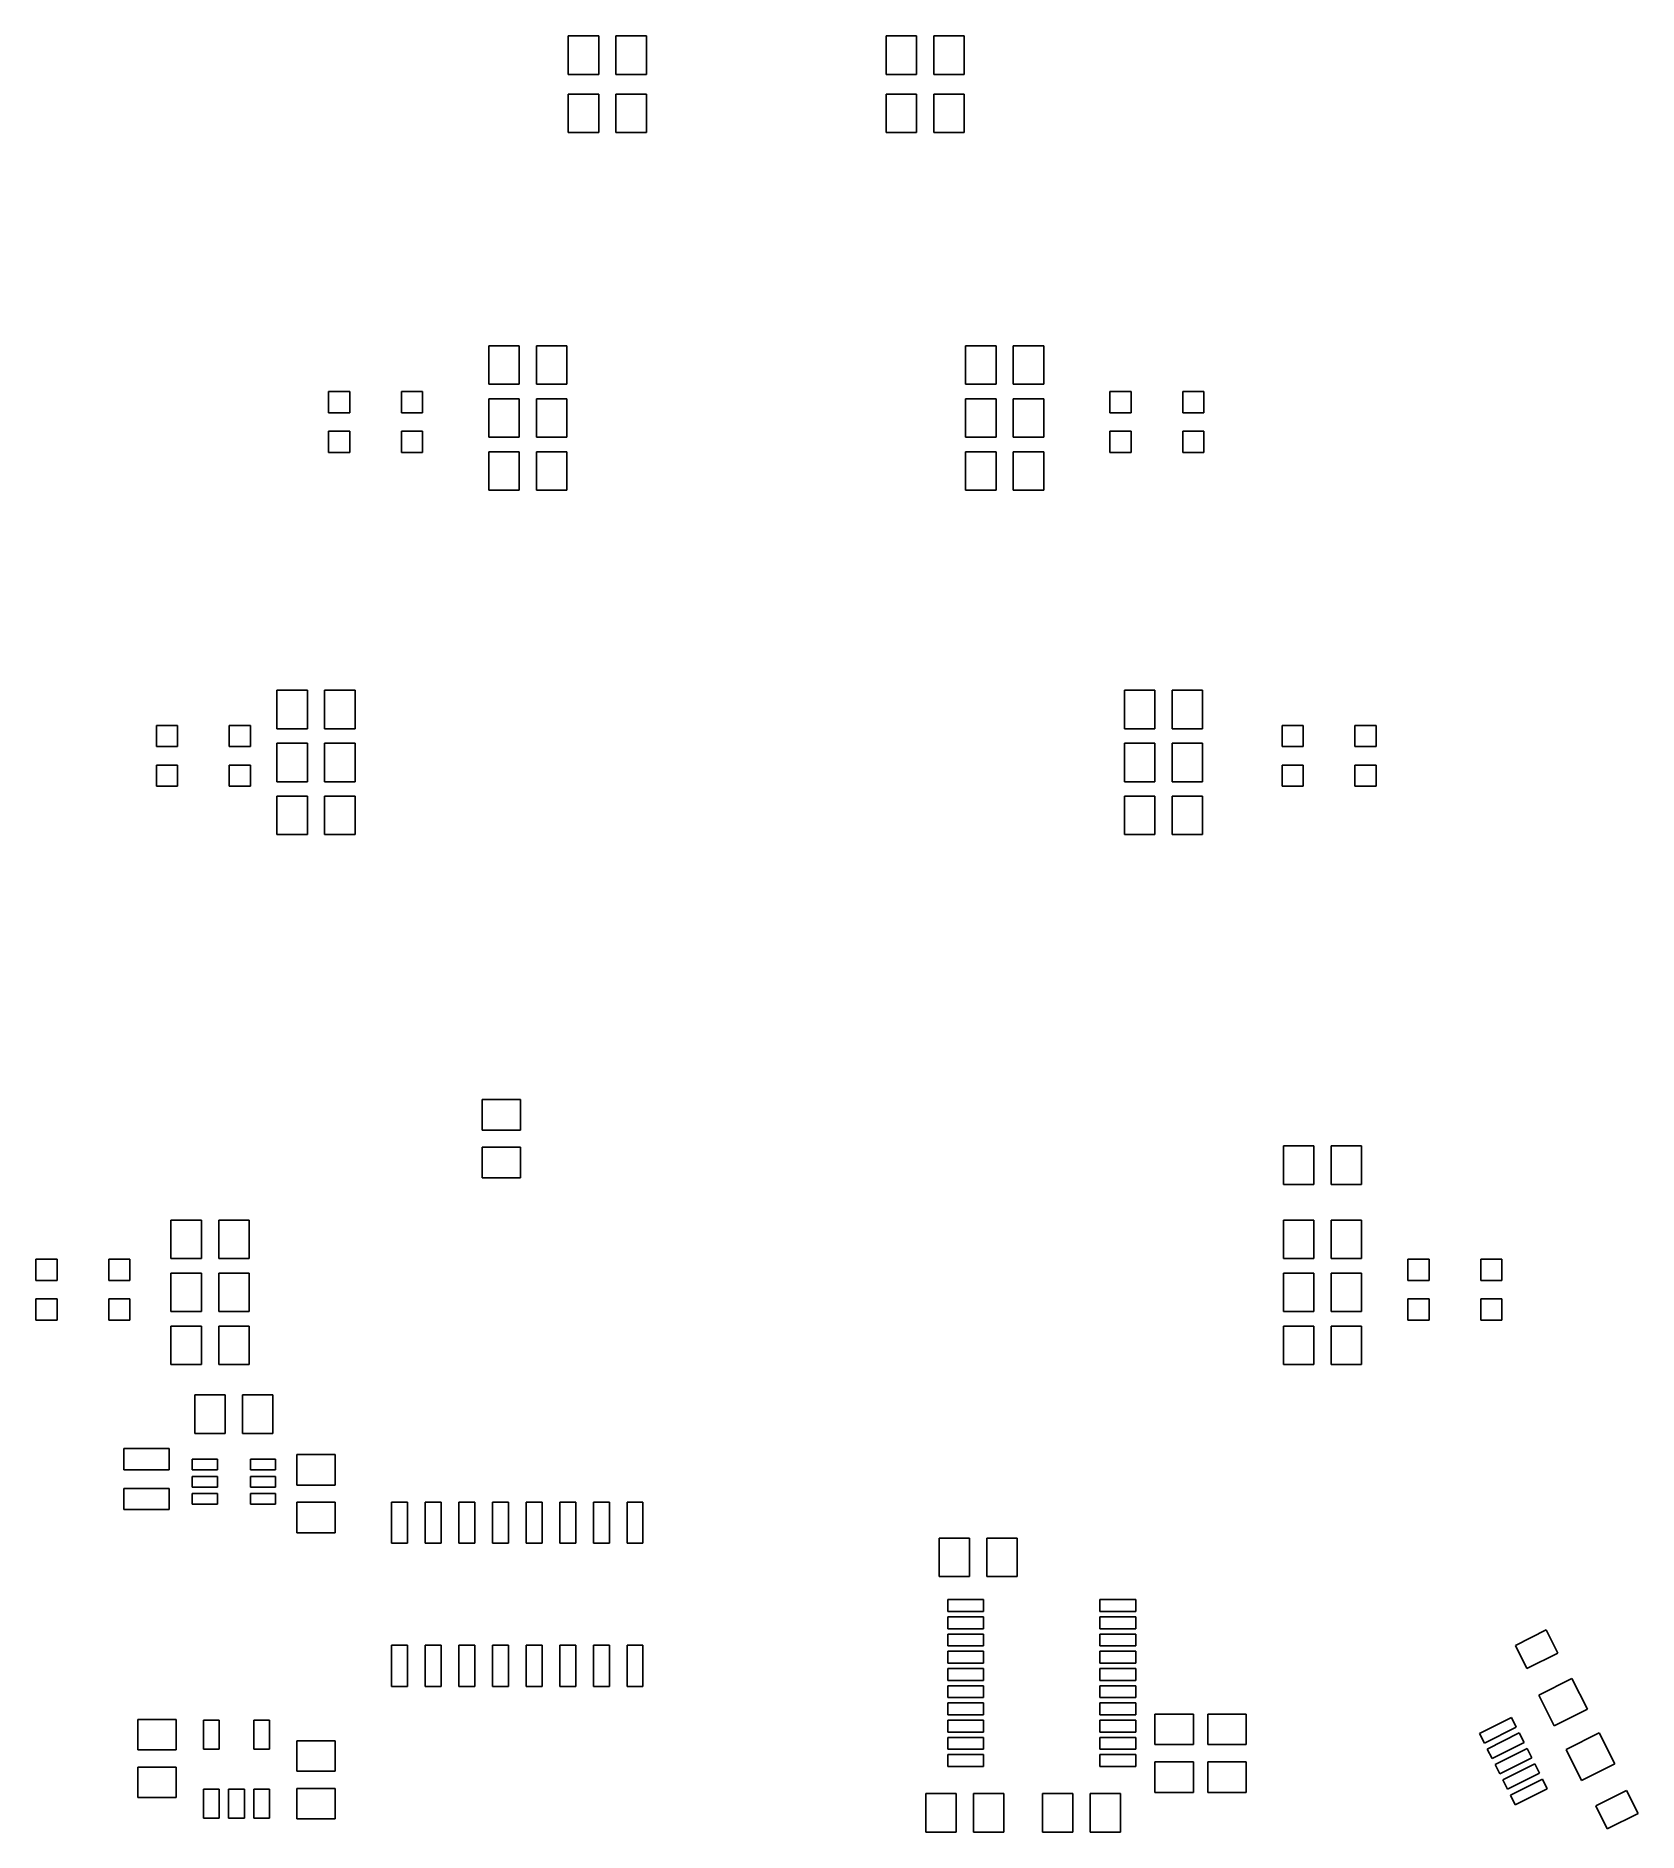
# Model space of a CAD drawing. Extents: x 89.4 to 149.9, y -123.4 to -55.6.
import ezdxf

# ---------------------------------------------------------------- set-up
doc = ezdxf.new("R2010")
doc.units = 0
doc.header["$MEASUREMENT"] = 0
doc.layers.add('BLACK', color=7, linetype='CONTINUOUS')

msp = doc.modelspace()

# ---------------------------------------------------------------- linework, layer by layer
at = {"layer": 'Black'}
for p, q in [((109.525, -57.025), (109.525, -55.575)), ((109.525, -55.575), (110.675, -55.575)), ((110.675, -55.575), (110.675, -57.025)), ((111.325, -57.025), (111.325, -55.575)), ((111.325, -55.575), (112.475, -55.575)), ((112.475, -55.575), (112.475, -57.025)), ((121.525, -57.025), (121.525, -55.575)), ((121.525, -55.575), (122.675, -55.575)), ((122.675, -55.575), (122.675, -57.025)), ((123.325, -57.025), (123.325, -55.575)), ((123.325, -55.575), (124.475, -55.575)), ((124.475, -55.575), (124.475, -57.025)), ((110.675, -57.025), (109.525, -57.025)), ((112.475, -57.025), (111.325, -57.025)), ((122.675, -57.025), (121.525, -57.025)), ((124.475, -57.025), (123.325, -57.025)), ((109.525, -59.225), (109.525, -57.775)), ((109.525, -57.775), (110.675, -57.775)), ((110.675, -57.775), (110.675, -59.225)), ((111.325, -59.225), (111.325, -57.775)), ((111.325, -57.775), (112.475, -57.775)), ((112.475, -57.775), (112.475, -59.225)), ((121.525, -59.225), (121.525, -57.775)), ((121.525, -57.775), (122.675, -57.775)), ((122.675, -57.775), (122.675, -59.225)), ((123.325, -59.225), (123.325, -57.775)), ((123.325, -57.775), (124.475, -57.775)), ((124.475, -57.775), (124.475, -59.225)), ((110.675, -59.225), (109.525, -59.225)), ((112.475, -59.225), (111.325, -59.225)), ((122.675, -59.225), (121.525, -59.225)), ((124.475, -59.225), (123.325, -59.225)), ((106.525, -68.725), (106.525, -67.275)), ((106.525, -67.275), (107.675, -67.275)), ((107.675, -67.275), (107.675, -68.725)), ((108.325, -68.725), (108.325, -67.275)), ((108.325, -67.275), (109.475, -67.275)), ((109.475, -67.275), (109.475, -68.725)), ((124.525, -68.725), (124.525, -67.275)), ((124.525, -67.275), (125.675, -67.275)), ((125.675, -67.275), (125.675, -68.725)), ((126.325, -68.725), (126.325, -67.275)), ((126.325, -67.275), (127.475, -67.275)), ((127.475, -67.275), (127.475, -68.725)), ((100.475, -69.8), (100.475, -69)), ((100.475, -69), (101.275, -69)), ((101.275, -69), (101.275, -69.8)), ((103.225, -69.8), (103.225, -69)), ((103.225, -69), (104.025, -69)), ((104.025, -69), (104.025, -69.8)), ((107.675, -68.725), (106.525, -68.725)), ((109.475, -68.725), (108.325, -68.725)), ((125.675, -68.725), (124.525, -68.725)), ((127.475, -68.725), (126.325, -68.725)), ((129.975, -69.8), (129.975, -69)), ((129.975, -69), (130.775, -69)), ((130.775, -69), (130.775, -69.8)), ((132.725, -69.8), (132.725, -69)), ((132.725, -69), (133.525, -69)), ((133.525, -69), (133.525, -69.8)), ((101.275, -69.8), (100.475, -69.8)), ((104.025, -69.8), (103.225, -69.8)), ((106.525, -70.725), (106.525, -69.275)), ((106.525, -69.275), (107.675, -69.275)), ((107.675, -69.275), (107.675, -70.725)), ((108.325, -70.725), (108.325, -69.275)), ((108.325, -69.275), (109.475, -69.275)), ((109.475, -69.275), (109.475, -70.725)), ((124.525, -70.725), (124.525, -69.275)), ((124.525, -69.275), (125.675, -69.275)), ((125.675, -69.275), (125.675, -70.725)), ((126.325, -70.725), (126.325, -69.275)), ((126.325, -69.275), (127.475, -69.275)), ((127.475, -69.275), (127.475, -70.725)), ((130.775, -69.8), (129.975, -69.8)), ((133.525, -69.8), (132.725, -69.8)), ((100.475, -71.3), (100.475, -70.5)), ((100.475, -70.5), (101.275, -70.5)), ((101.275, -70.5), (101.275, -71.3)), ((103.225, -71.3), (103.225, -70.5)), ((103.225, -70.5), (104.025, -70.5)), ((104.025, -70.5), (104.025, -71.3)), ((129.975, -71.3), (129.975, -70.5)), ((129.975, -70.5), (130.775, -70.5)), ((130.775, -70.5), (130.775, -71.3)), ((132.725, -71.3), (132.725, -70.5)), ((132.725, -70.5), (133.525, -70.5)), ((133.525, -70.5), (133.525, -71.3)), ((107.675, -70.725), (106.525, -70.725)), ((109.475, -70.725), (108.325, -70.725)), ((125.675, -70.725), (124.525, -70.725)), ((127.475, -70.725), (126.325, -70.725)), ((101.275, -71.3), (100.475, -71.3)), ((104.025, -71.3), (103.225, -71.3)), ((106.525, -72.725), (106.525, -71.275)), ((106.525, -71.275), (107.675, -71.275)), ((107.675, -71.275), (107.675, -72.725)), ((108.325, -72.725), (108.325, -71.275)), ((108.325, -71.275), (109.475, -71.275)), ((109.475, -71.275), (109.475, -72.725)), ((124.525, -72.725), (124.525, -71.275)), ((124.525, -71.275), (125.675, -71.275)), ((125.675, -71.275), (125.675, -72.725)), ((126.325, -72.725), (126.325, -71.275)), ((126.325, -71.275), (127.475, -71.275)), ((127.475, -71.275), (127.475, -72.725)), ((130.775, -71.3), (129.975, -71.3)), ((133.525, -71.3), (132.725, -71.3)), ((107.675, -72.725), (106.525, -72.725)), ((109.475, -72.725), (108.325, -72.725)), ((125.675, -72.725), (124.525, -72.725)), ((127.475, -72.725), (126.325, -72.725)), ((98.525, -81.725), (98.525, -80.275)), ((98.525, -80.275), (99.675, -80.275)), ((99.675, -80.275), (99.675, -81.725)), ((100.325, -81.725), (100.325, -80.275)), ((100.325, -80.275), (101.475, -80.275)), ((101.475, -80.275), (101.475, -81.725)), ((130.525, -81.725), (130.525, -80.275)), ((130.525, -80.275), (131.675, -80.275)), ((131.675, -80.275), (131.675, -81.725)), ((132.325, -81.725), (132.325, -80.275)), ((132.325, -80.275), (133.475, -80.275)), ((133.475, -80.275), (133.475, -81.725)), ((93.975, -82.4), (93.975, -81.6)), ((93.975, -81.6), (94.775, -81.6)), ((94.775, -81.6), (94.775, -82.4)), ((96.725, -82.4), (96.725, -81.6)), ((96.725, -81.6), (97.525, -81.6)), ((97.525, -81.6), (97.525, -82.4)), ((99.675, -81.725), (98.525, -81.725)), ((101.475, -81.725), (100.325, -81.725)), ((131.675, -81.725), (130.525, -81.725)), ((133.475, -81.725), (132.325, -81.725)), ((136.475, -82.4), (136.475, -81.6)), ((136.475, -81.6), (137.275, -81.6)), ((137.275, -81.6), (137.275, -82.4)), ((139.225, -82.4), (139.225, -81.6)), ((139.225, -81.6), (140.025, -81.6)), ((140.025, -81.6), (140.025, -82.4)), ((94.775, -82.4), (93.975, -82.4)), ((97.525, -82.4), (96.725, -82.4)), ((98.525, -83.725), (98.525, -82.275)), ((98.525, -82.275), (99.675, -82.275)), ((99.675, -82.275), (99.675, -83.725)), ((100.325, -83.725), (100.325, -82.275)), ((100.325, -82.275), (101.475, -82.275)), ((101.475, -82.275), (101.475, -83.725)), ((130.525, -83.725), (130.525, -82.275)), ((130.525, -82.275), (131.675, -82.275)), ((131.675, -82.275), (131.675, -83.725)), ((132.325, -83.725), (132.325, -82.275)), ((132.325, -82.275), (133.475, -82.275)), ((133.475, -82.275), (133.475, -83.725)), ((137.275, -82.4), (136.475, -82.4)), ((140.025, -82.4), (139.225, -82.4)), ((93.975, -83.9), (93.975, -83.1)), ((93.975, -83.1), (94.775, -83.1)), ((94.775, -83.1), (94.775, -83.9)), ((96.725, -83.9), (96.725, -83.1)), ((96.725, -83.1), (97.525, -83.1)), ((97.525, -83.1), (97.525, -83.9)), ((136.475, -83.9), (136.475, -83.1)), ((136.475, -83.1), (137.275, -83.1)), ((137.275, -83.1), (137.275, -83.9)), ((139.225, -83.9), (139.225, -83.1)), ((139.225, -83.1), (140.025, -83.1)), ((140.025, -83.1), (140.025, -83.9)), ((94.775, -83.9), (93.975, -83.9)), ((97.525, -83.9), (96.725, -83.9)), ((99.675, -83.725), (98.525, -83.725)), ((101.475, -83.725), (100.325, -83.725)), ((131.675, -83.725), (130.525, -83.725)), ((133.475, -83.725), (132.325, -83.725)), ((137.275, -83.9), (136.475, -83.9)), ((140.025, -83.9), (139.225, -83.9)), ((98.525, -85.725), (98.525, -84.275)), ((98.525, -84.275), (99.675, -84.275)), ((99.675, -84.275), (99.675, -85.725)), ((100.325, -85.725), (100.325, -84.275)), ((100.325, -84.275), (101.475, -84.275)), ((101.475, -84.275), (101.475, -85.725)), ((130.525, -85.725), (130.525, -84.275)), ((130.525, -84.275), (131.675, -84.275)), ((131.675, -84.275), (131.675, -85.725)), ((132.325, -85.725), (132.325, -84.275)), ((132.325, -84.275), (133.475, -84.275)), ((133.475, -84.275), (133.475, -85.725)), ((99.675, -85.725), (98.525, -85.725)), ((101.475, -85.725), (100.325, -85.725)), ((131.675, -85.725), (130.525, -85.725)), ((133.475, -85.725), (132.325, -85.725)), ((106.275, -96.875), (106.275, -95.725)), ((106.275, -95.725), (107.725, -95.725)), ((107.725, -95.725), (107.725, -96.875)), ((107.725, -96.875), (106.275, -96.875)), ((106.275, -98.675), (106.275, -97.525)), ((106.275, -97.525), (107.725, -97.525)), ((107.725, -97.525), (107.725, -98.675)), ((136.525, -98.925), (136.525, -97.475)), ((136.525, -97.475), (137.675, -97.475)), ((137.675, -97.475), (137.675, -98.925)), ((138.325, -98.925), (138.325, -97.475)), ((138.325, -97.475), (139.475, -97.475)), ((139.475, -97.475), (139.475, -98.925)), ((107.725, -98.675), (106.275, -98.675)), ((137.675, -98.925), (136.525, -98.925)), ((139.475, -98.925), (138.325, -98.925)), ((94.525, -101.725), (94.525, -100.275)), ((94.525, -100.275), (95.675, -100.275)), ((95.675, -100.275), (95.675, -101.725)), ((96.325, -101.725), (96.325, -100.275)), ((96.325, -100.275), (97.475, -100.275)), ((97.475, -100.275), (97.475, -101.725)), ((136.525, -101.725), (136.525, -100.275)), ((136.525, -100.275), (137.675, -100.275)), ((137.675, -100.275), (137.675, -101.725)), ((138.325, -101.725), (138.325, -100.275)), ((138.325, -100.275), (139.475, -100.275)), ((139.475, -100.275), (139.475, -101.725)), ((89.425, -102.55), (89.425, -101.75)), ((89.425, -101.75), (90.225, -101.75)), ((90.225, -101.75), (90.225, -102.55)), ((92.175, -102.55), (92.175, -101.75)), ((92.175, -101.75), (92.975, -101.75)), ((92.975, -101.75), (92.975, -102.55)), ((95.675, -101.725), (94.525, -101.725)), ((94.525, -103.725), (94.525, -102.275)), ((94.525, -102.275), (95.675, -102.275)), ((95.675, -102.275), (95.675, -103.725)), ((97.475, -101.725), (96.325, -101.725)), ((96.325, -103.725), (96.325, -102.275)), ((96.325, -102.275), (97.475, -102.275)), ((97.475, -102.275), (97.475, -103.725)), ((137.675, -101.725), (136.525, -101.725)), ((136.525, -103.725), (136.525, -102.275)), ((136.525, -102.275), (137.675, -102.275)), ((137.675, -102.275), (137.675, -103.725)), ((139.475, -101.725), (138.325, -101.725)), ((138.325, -103.725), (138.325, -102.275)), ((138.325, -102.275), (139.475, -102.275)), ((139.475, -102.275), (139.475, -103.725)), ((141.225, -102.55), (141.225, -101.75)), ((141.225, -101.75), (142.025, -101.75)), ((142.025, -101.75), (142.025, -102.55)), ((143.975, -102.55), (143.975, -101.75)), ((143.975, -101.75), (144.775, -101.75)), ((144.775, -101.75), (144.775, -102.55)), ((90.225, -102.55), (89.425, -102.55)), ((92.975, -102.55), (92.175, -102.55)), ((142.025, -102.55), (141.225, -102.55)), ((144.775, -102.55), (143.975, -102.55)), ((89.425, -104.05), (89.425, -103.25)), ((89.425, -103.25), (90.225, -103.25)), ((90.225, -103.25), (90.225, -104.05)), ((92.175, -104.05), (92.175, -103.25)), ((92.175, -103.25), (92.975, -103.25)), ((92.975, -103.25), (92.975, -104.05)), ((95.675, -103.725), (94.525, -103.725)), ((97.475, -103.725), (96.325, -103.725)), ((137.675, -103.725), (136.525, -103.725)), ((139.475, -103.725), (138.325, -103.725)), ((141.225, -104.05), (141.225, -103.25)), ((141.225, -103.25), (142.025, -103.25)), ((142.025, -103.25), (142.025, -104.05)), ((143.975, -104.05), (143.975, -103.25)), ((143.975, -103.25), (144.775, -103.25)), ((144.775, -103.25), (144.775, -104.05)), ((90.225, -104.05), (89.425, -104.05)), ((92.975, -104.05), (92.175, -104.05)), ((94.525, -105.725), (94.525, -104.275)), ((94.525, -104.275), (95.675, -104.275)), ((95.675, -104.275), (95.675, -105.725)), ((96.325, -105.725), (96.325, -104.275)), ((96.325, -104.275), (97.475, -104.275)), ((97.475, -104.275), (97.475, -105.725)), ((136.525, -105.725), (136.525, -104.275)), ((136.525, -104.275), (137.675, -104.275)), ((137.675, -104.275), (137.675, -105.725)), ((138.325, -105.725), (138.325, -104.275)), ((138.325, -104.275), (139.475, -104.275)), ((139.475, -104.275), (139.475, -105.725)), ((142.025, -104.05), (141.225, -104.05)), ((144.775, -104.05), (143.975, -104.05)), ((95.675, -105.725), (94.525, -105.725)), ((97.475, -105.725), (96.325, -105.725)), ((137.675, -105.725), (136.525, -105.725)), ((139.475, -105.725), (138.325, -105.725)), ((95.425, -108.325), (95.425, -106.875)), ((95.425, -106.875), (96.575, -106.875)), ((96.575, -106.875), (96.575, -108.325)), ((97.225, -108.325), (97.225, -106.875)), ((97.225, -106.875), (98.375, -106.875)), ((98.375, -106.875), (98.375, -108.325)), ((96.575, -108.325), (95.425, -108.325)), ((98.375, -108.325), (97.225, -108.325)), ((92.75, -109.7), (92.75, -108.9)), ((92.75, -108.9), (94.45, -108.9)), ((94.45, -108.9), (94.45, -109.7)), ((99.275, -110.275), (99.275, -109.125)), ((99.275, -109.125), (100.725, -109.125)), ((100.725, -109.125), (100.725, -110.275)), ((94.45, -109.7), (92.75, -109.7)), ((95.325, -109.7), (95.325, -109.3)), ((95.325, -109.3), (96.275, -109.3)), ((96.275, -109.7), (95.325, -109.7)), ((96.275, -109.3), (96.275, -109.7)), ((97.525, -109.7), (97.525, -109.3)), ((97.525, -109.3), (98.475, -109.3)), ((98.475, -109.7), (97.525, -109.7)), ((98.475, -109.3), (98.475, -109.7)), ((92.75, -111.2), (92.75, -110.4)), ((92.75, -110.4), (94.45, -110.4)), ((94.45, -110.4), (94.45, -111.2)), ((95.325, -110.35), (95.325, -109.95)), ((95.325, -109.95), (96.275, -109.95)), ((96.275, -110.35), (95.325, -110.35)), ((96.275, -109.95), (96.275, -110.35)), ((97.525, -110.35), (97.525, -109.95)), ((97.525, -109.95), (98.475, -109.95)), ((98.475, -110.35), (97.525, -110.35)), ((98.475, -109.95), (98.475, -110.35)), ((100.725, -110.275), (99.275, -110.275)), ((95.325, -111), (95.325, -110.6)), ((95.325, -110.6), (96.275, -110.6)), ((96.275, -111), (95.325, -111)), ((96.275, -110.6), (96.275, -111)), ((97.525, -111), (97.525, -110.6)), ((97.525, -110.6), (98.475, -110.6)), ((98.475, -111), (97.525, -111)), ((98.475, -110.6), (98.475, -111)), ((99.275, -112.075), (99.275, -110.925)), ((99.275, -110.925), (100.725, -110.925)), ((100.725, -110.925), (100.725, -112.075)), ((102.855, -112.475), (102.855, -110.925)), ((102.855, -110.925), (103.455, -110.925)), ((103.455, -110.925), (103.455, -112.475)), ((104.125, -112.475), (104.125, -110.925)), ((104.125, -110.925), (104.725, -110.925)), ((104.725, -110.925), (104.725, -112.475)), ((105.395, -112.475), (105.395, -110.925)), ((105.395, -110.925), (105.995, -110.925)), ((105.995, -110.925), (105.995, -112.475)), ((106.665, -112.475), (106.665, -110.925)), ((106.665, -110.925), (107.265, -110.925)), ((107.265, -110.925), (107.265, -112.475)), ((107.935, -112.475), (107.935, -110.925)), ((107.935, -110.925), (108.535, -110.925)), ((108.535, -110.925), (108.535, -112.475)), ((109.205, -112.475), (109.205, -110.925)), ((109.205, -110.925), (109.805, -110.925)), ((109.805, -110.925), (109.805, -112.475)), ((110.475, -112.475), (110.475, -110.925)), ((110.475, -110.925), (111.075, -110.925)), ((111.075, -110.925), (111.075, -112.475)), ((111.745, -112.475), (111.745, -110.925)), ((111.745, -110.925), (112.345, -110.925)), ((112.345, -110.925), (112.345, -112.475)), ((94.45, -111.2), (92.75, -111.2)), ((100.725, -112.075), (99.275, -112.075)), ((103.455, -112.475), (102.855, -112.475)), ((104.725, -112.475), (104.125, -112.475)), ((105.995, -112.475), (105.395, -112.475)), ((107.265, -112.475), (106.665, -112.475)), ((108.535, -112.475), (107.935, -112.475)), ((109.805, -112.475), (109.205, -112.475)), ((111.075, -112.475), (110.475, -112.475)), ((112.345, -112.475), (111.745, -112.475)), ((123.525, -113.725), (123.525, -112.275)), ((123.525, -112.275), (124.675, -112.275)), ((124.675, -112.275), (124.675, -113.725)), ((125.325, -113.725), (125.325, -112.275)), ((125.325, -112.275), (126.475, -112.275)), ((126.475, -112.275), (126.475, -113.725)), ((124.675, -113.725), (123.525, -113.725)), ((126.475, -113.725), (125.325, -113.725)), ((123.85, -115.05), (123.85, -114.6)), ((123.85, -114.6), (125.2, -114.6)), ((125.2, -115.05), (123.85, -115.05)), ((123.85, -115.7), (123.85, -115.25)), ((123.85, -115.25), (125.2, -115.25)), ((125.2, -114.6), (125.2, -115.05)), ((125.2, -115.25), (125.2, -115.7)), ((129.6, -115.05), (129.6, -114.6)), ((129.6, -114.6), (130.95, -114.6)), ((130.95, -115.05), (129.6, -115.05)), ((129.6, -115.7), (129.6, -115.25)), ((129.6, -115.25), (130.95, -115.25)), ((130.95, -114.6), (130.95, -115.05)), ((130.95, -115.25), (130.95, -115.7)), ((125.2, -115.7), (123.85, -115.7)), ((123.85, -116.35), (123.85, -115.9)), ((123.85, -115.9), (125.2, -115.9)), ((125.2, -115.9), (125.2, -116.35)), ((130.95, -115.7), (129.6, -115.7)), ((129.6, -116.35), (129.6, -115.9)), ((129.6, -115.9), (130.95, -115.9)), ((130.95, -115.9), (130.95, -116.35)), ((145.284, -116.326), (146.446, -115.744)), ((146.446, -115.744), (146.883, -116.616)), ((102.855, -117.875), (102.855, -116.325)), ((102.855, -116.325), (103.455, -116.325)), ((103.455, -116.325), (103.455, -117.875)), ((104.125, -117.875), (104.125, -116.325)), ((104.125, -116.325), (104.725, -116.325)), ((104.725, -116.325), (104.725, -117.875)), ((105.395, -117.875), (105.395, -116.325)), ((105.395, -116.325), (105.995, -116.325)), ((105.995, -116.325), (105.995, -117.875)), ((106.665, -117.875), (106.665, -116.325)), ((106.665, -116.325), (107.265, -116.325)), ((107.265, -116.325), (107.265, -117.875)), ((107.935, -117.875), (107.935, -116.325)), ((107.935, -116.325), (108.535, -116.325)), ((108.535, -116.325), (108.535, -117.875)), ((109.205, -117.875), (109.205, -116.325)), ((109.205, -116.325), (109.805, -116.325)), ((109.805, -116.325), (109.805, -117.875)), ((110.475, -117.875), (110.475, -116.325)), ((110.475, -116.325), (111.075, -116.325)), ((111.075, -116.325), (111.075, -117.875)), ((111.745, -117.875), (111.745, -116.325)), ((111.745, -116.325), (112.345, -116.325)), ((112.345, -116.325), (112.345, -117.875)), ((125.2, -116.35), (123.85, -116.35)), ((123.85, -117), (123.85, -116.55)), ((123.85, -116.55), (125.2, -116.55)), ((125.2, -116.55), (125.2, -117)), ((130.95, -116.35), (129.6, -116.35)), ((129.6, -117), (129.6, -116.55)), ((129.6, -116.55), (130.95, -116.55)), ((130.95, -116.55), (130.95, -117)), ((145.72, -117.198), (145.284, -116.326)), ((125.2, -117), (123.85, -117)), ((123.85, -117.65), (123.85, -117.2)), ((123.85, -117.2), (125.2, -117.2)), ((125.2, -117.2), (125.2, -117.65)), ((130.95, -117), (129.6, -117)), ((129.6, -117.65), (129.6, -117.2)), ((129.6, -117.2), (130.95, -117.2)), ((130.95, -117.2), (130.95, -117.65)), ((146.883, -116.616), (145.72, -117.198)), ((103.455, -117.875), (102.855, -117.875)), ((104.725, -117.875), (104.125, -117.875)), ((105.995, -117.875), (105.395, -117.875)), ((107.265, -117.875), (106.665, -117.875)), ((108.535, -117.875), (107.935, -117.875)), ((109.805, -117.875), (109.205, -117.875)), ((111.075, -117.875), (110.475, -117.875)), ((112.345, -117.875), (111.745, -117.875)), ((125.2, -117.65), (123.85, -117.65)), ((123.85, -118.3), (123.85, -117.85)), ((123.85, -117.85), (125.2, -117.85)), ((125.2, -117.85), (125.2, -118.3)), ((130.95, -117.65), (129.6, -117.65)), ((129.6, -118.3), (129.6, -117.85)), ((129.6, -117.85), (130.95, -117.85)), ((130.95, -117.85), (130.95, -118.3)), ((146.168, -118.204), (147.42, -117.577)), ((147.42, -117.577), (148.002, -118.739)), ((125.2, -118.3), (123.85, -118.3)), ((123.85, -118.95), (123.85, -118.5)), ((123.85, -118.5), (125.2, -118.5)), ((125.2, -118.5), (125.2, -118.95)), ((130.95, -118.3), (129.6, -118.3)), ((129.6, -118.95), (129.6, -118.5)), ((129.6, -118.5), (130.95, -118.5)), ((130.95, -118.5), (130.95, -118.95)), ((146.75, -119.366), (146.168, -118.204)), ((93.275, -120.275), (93.275, -119.125)), ((93.275, -119.125), (94.725, -119.125)), ((94.725, -119.125), (94.725, -120.275)), ((95.75, -120.25), (95.75, -119.15)), ((95.75, -119.15), (96.35, -119.15)), ((96.35, -119.15), (96.35, -120.25)), ((97.65, -120.25), (97.65, -119.15)), ((97.65, -119.15), (98.25, -119.15)), ((98.25, -119.15), (98.25, -120.25)), ((125.2, -118.95), (123.85, -118.95)), ((123.85, -119.6), (123.85, -119.15)), ((123.85, -119.15), (125.2, -119.15)), ((125.2, -119.15), (125.2, -119.6)), ((130.95, -118.95), (129.6, -118.95)), ((129.6, -119.6), (129.6, -119.15)), ((129.6, -119.15), (130.95, -119.15)), ((130.95, -119.15), (130.95, -119.6)), ((131.675, -120.075), (131.675, -118.925)), ((131.675, -118.925), (133.125, -118.925)), ((133.125, -118.925), (133.125, -120.075)), ((133.675, -120.075), (133.675, -118.925)), ((133.675, -118.925), (135.125, -118.925)), ((135.125, -118.925), (135.125, -120.075)), ((143.933, -119.659), (145.14, -119.054)), ((145.14, -119.054), (145.319, -119.412)), ((148.002, -118.739), (146.75, -119.366)), ((99.275, -121.075), (99.275, -119.925)), ((99.275, -119.925), (100.725, -119.925)), ((100.725, -119.925), (100.725, -121.075)), ((125.2, -119.6), (123.85, -119.6)), ((123.85, -120.25), (123.85, -119.8)), ((123.85, -119.8), (125.2, -119.8)), ((125.2, -119.8), (125.2, -120.25)), ((130.95, -119.6), (129.6, -119.6)), ((129.6, -120.25), (129.6, -119.8)), ((129.6, -119.8), (130.95, -119.8)), ((130.95, -119.8), (130.95, -120.25)), ((144.112, -120.016), (143.933, -119.659)), ((145.319, -119.412), (144.112, -120.016)), ((144.224, -120.24), (145.431, -119.635)), ((145.61, -119.993), (144.403, -120.598)), ((145.431, -119.635), (145.61, -119.993)), ((147.198, -120.261), (148.45, -119.634)), ((148.45, -119.634), (149.032, -120.796)), ((94.725, -120.275), (93.275, -120.275)), ((96.35, -120.25), (95.75, -120.25)), ((98.25, -120.25), (97.65, -120.25)), ((125.2, -120.25), (123.85, -120.25)), ((123.85, -120.9), (123.85, -120.45)), ((123.85, -120.45), (125.2, -120.45)), ((125.2, -120.45), (125.2, -120.9)), ((130.95, -120.25), (129.6, -120.25)), ((129.6, -120.9), (129.6, -120.45)), ((129.6, -120.45), (130.95, -120.45)), ((130.95, -120.45), (130.95, -120.9)), ((133.125, -120.075), (131.675, -120.075)), ((135.125, -120.075), (133.675, -120.075)), ((144.403, -120.598), (144.224, -120.24)), ((144.515, -120.821), (145.722, -120.217)), ((145.901, -120.574), (144.694, -121.179)), ((145.722, -120.217), (145.901, -120.574)), ((147.78, -121.423), (147.198, -120.261)), ((93.275, -122.075), (93.275, -120.925)), ((93.275, -120.925), (94.725, -120.925)), ((94.725, -120.925), (94.725, -122.075)), ((100.725, -121.075), (99.275, -121.075)), ((125.2, -120.9), (123.85, -120.9)), ((130.95, -120.9), (129.6, -120.9)), ((131.675, -121.875), (131.675, -120.725)), ((131.675, -120.725), (133.125, -120.725)), ((133.125, -120.725), (133.125, -121.875)), ((133.675, -121.875), (133.675, -120.725)), ((133.675, -120.725), (135.125, -120.725)), ((135.125, -120.725), (135.125, -121.875)), ((144.694, -121.179), (144.515, -120.821)), ((144.806, -121.402), (146.013, -120.798)), ((146.192, -121.156), (144.985, -121.76)), ((146.013, -120.798), (146.192, -121.156)), ((149.032, -120.796), (147.78, -121.423)), ((95.75, -122.85), (95.75, -121.75)), ((95.75, -121.75), (96.35, -121.75)), ((96.35, -121.75), (96.35, -122.85)), ((96.7, -122.85), (96.7, -121.75)), ((96.7, -121.75), (97.3, -121.75)), ((97.3, -121.75), (97.3, -122.85)), ((97.65, -122.85), (97.65, -121.75)), ((97.65, -121.75), (98.25, -121.75)), ((98.25, -121.75), (98.25, -122.85)), ((99.275, -122.875), (99.275, -121.725)), ((99.275, -121.725), (100.725, -121.725)), ((100.725, -121.725), (100.725, -122.875)), ((123.025, -123.375), (123.025, -121.925)), ((123.025, -121.925), (124.175, -121.925)), ((124.175, -121.925), (124.175, -123.375)), ((124.825, -123.375), (124.825, -121.925)), ((124.825, -121.925), (125.975, -121.925)), ((125.975, -121.925), (125.975, -123.375)), ((127.425, -123.375), (127.425, -121.925)), ((127.425, -121.925), (128.575, -121.925)), ((128.575, -121.925), (128.575, -123.375)), ((129.225, -123.375), (129.225, -121.925)), ((129.225, -121.925), (130.375, -121.925)), ((130.375, -121.925), (130.375, -123.375)), ((133.125, -121.875), (131.675, -121.875)), ((135.125, -121.875), (133.675, -121.875)), ((144.985, -121.76), (144.806, -121.402)), ((145.097, -121.984), (146.304, -121.379)), ((145.276, -122.341), (145.097, -121.984)), ((146.483, -121.737), (145.276, -122.341)), ((146.304, -121.379), (146.483, -121.737)), ((148.317, -122.384), (149.48, -121.802)), ((149.48, -121.802), (149.916, -122.674)), ((94.725, -122.075), (93.275, -122.075)), ((148.754, -123.256), (148.317, -122.384)), ((149.916, -122.674), (148.754, -123.256)), ((96.35, -122.85), (95.75, -122.85)), ((97.3, -122.85), (96.7, -122.85)), ((98.25, -122.85), (97.65, -122.85)), ((100.725, -122.875), (99.275, -122.875)), ((124.175, -123.375), (123.025, -123.375)), ((125.975, -123.375), (124.825, -123.375)), ((128.575, -123.375), (127.425, -123.375)), ((130.375, -123.375), (129.225, -123.375))]:
    msp.add_line(p, q, dxfattribs=at)

doc.saveas('drawing.dxf')
